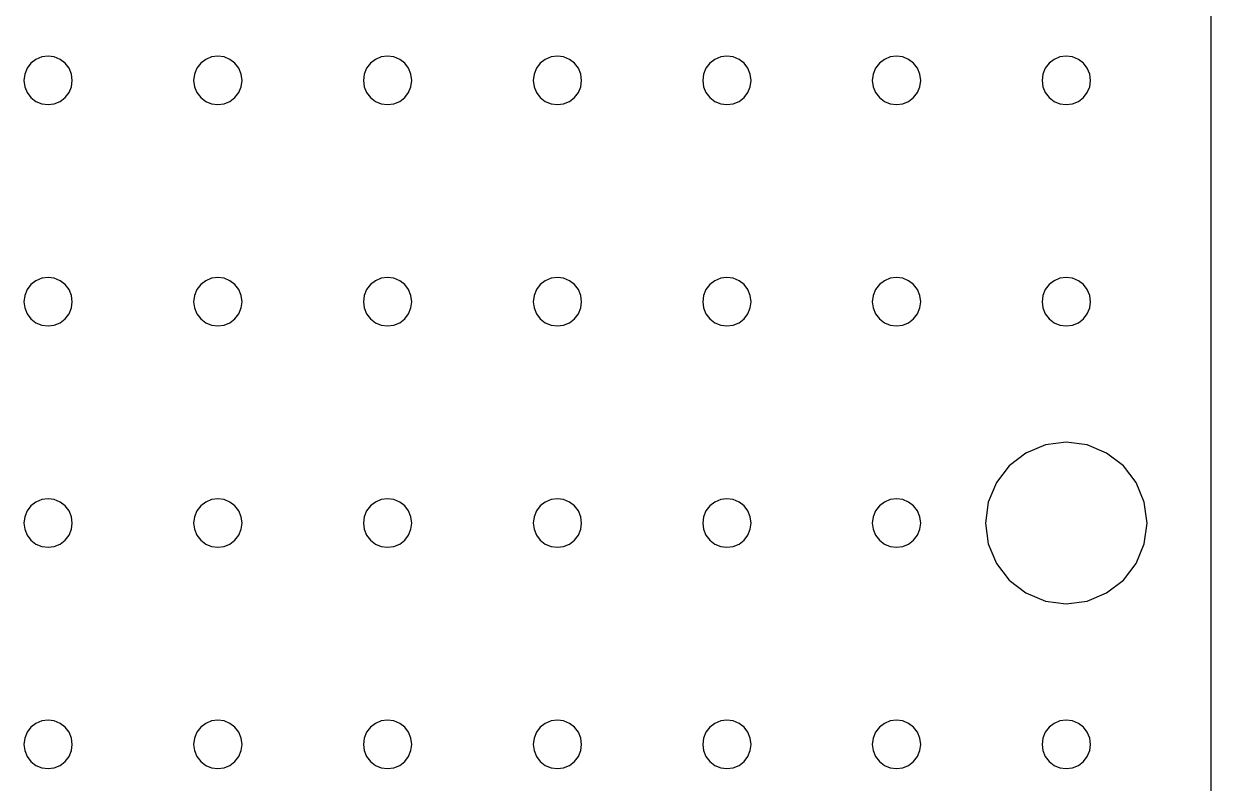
# Model space of a CAD drawing. Header units: millimetres. Extents: x 2562 to 7288, y 778 to 5635.
# Drawn here: x 5853.95 to 5868.65, y 1687.65 to 1697.05 of the extents above; entities that cross this region are included whole.
import ezdxf

# ---------------------------------------------------------------- set-up
doc = ezdxf.new("R2010")
doc.units = ezdxf.units.MM
doc.layers.add('0-gnl-gor3', color=252, linetype='Continuous')
doc.layers.add('2-tef-sabit', color=251, linetype='Continuous')

# ---------------------------------------------------------------- blocks, each defined once
blk = doc.blocks.new('ice well')
at = {"layer": '0-gnl-gor3'}
for p, q in [((62751.91, 6691.95), (62751.43, 6691.33)), ((62752.53, 6692.42), (62751.91, 6691.95)), ((62753.25, 6692.72), (62752.53, 6692.42)), ((62754.03, 6692.83), (62753.25, 6692.72)), ((62754.81, 6692.72), (62754.03, 6692.83)), ((62755.53, 6692.42), (62754.81, 6692.72)), ((62756.15, 6691.95), (62755.53, 6692.42)), ((62756.63, 6691.33), (62756.15, 6691.95)), ((62779.31, 6691.95), (62778.83, 6691.33)), ((62779.93, 6692.42), (62779.31, 6691.95)), ((62780.65, 6692.72), (62779.93, 6692.42)), ((62781.43, 6692.83), (62780.65, 6692.72)), ((62782.21, 6692.72), (62781.43, 6692.83)), ((62782.93, 6692.42), (62782.21, 6692.72)), ((62783.55, 6691.95), (62782.93, 6692.42)), ((62784.03, 6691.33), (62783.55, 6691.95)), ((62806.71, 6691.95), (62806.23, 6691.33)), ((62807.33, 6692.42), (62806.71, 6691.95)), ((62808.05, 6692.72), (62807.33, 6692.42)), ((62808.83, 6692.83), (62808.05, 6692.72)), ((62809.6, 6692.72), (62808.83, 6692.83)), ((62810.33, 6692.42), (62809.6, 6692.72)), ((62810.95, 6691.95), (62810.33, 6692.42)), ((62811.43, 6691.33), (62810.95, 6691.95)), ((62834.11, 6691.95), (62833.63, 6691.33)), ((62834.73, 6692.42), (62834.11, 6691.95)), ((62835.45, 6692.72), (62834.73, 6692.42)), ((62836.23, 6692.83), (62835.45, 6692.72)), ((62837, 6692.72), (62836.23, 6692.83)), ((62837.73, 6692.42), (62837, 6692.72)), ((62838.35, 6691.95), (62837.73, 6692.42)), ((62838.83, 6691.33), (62838.35, 6691.95)), ((62751.13, 6690.6), (62751.03, 6689.83)), ((62751.43, 6691.33), (62751.13, 6690.6)), ((62756.93, 6690.6), (62756.63, 6691.33)), ((62757.03, 6689.83), (62756.93, 6690.6)), ((62778.53, 6690.6), (62778.43, 6689.83)), ((62778.83, 6691.33), (62778.53, 6690.6)), ((62784.33, 6690.6), (62784.03, 6691.33)), ((62784.43, 6689.83), (62784.33, 6690.6)), ((62805.93, 6690.6), (62805.83, 6689.83)), ((62806.23, 6691.33), (62805.93, 6690.6)), ((62811.73, 6690.6), (62811.43, 6691.33)), ((62811.83, 6689.83), (62811.73, 6690.6)), ((62833.33, 6690.6), (62833.23, 6689.83)), ((62833.63, 6691.33), (62833.33, 6690.6)), ((62839.13, 6690.6), (62838.83, 6691.33)), ((62839.23, 6689.83), (62839.13, 6690.6)), ((62751.03, 6689.83), (62751.13, 6689.05)), ((62751.13, 6689.05), (62751.43, 6688.33)), ((62756.63, 6688.33), (62756.93, 6689.05)), ((62756.93, 6689.05), (62757.03, 6689.83)), ((62778.43, 6689.83), (62778.53, 6689.05)), ((62778.53, 6689.05), (62778.83, 6688.33)), ((62784.03, 6688.33), (62784.33, 6689.05)), ((62784.33, 6689.05), (62784.43, 6689.83)), ((62805.83, 6689.83), (62805.93, 6689.05)), ((62805.93, 6689.05), (62806.23, 6688.33)), ((62811.43, 6688.33), (62811.73, 6689.05)), ((62811.73, 6689.05), (62811.83, 6689.83)), ((62833.23, 6689.83), (62833.33, 6689.05)), ((62833.33, 6689.05), (62833.63, 6688.33)), ((62838.83, 6688.33), (62839.13, 6689.05)), ((62839.13, 6689.05), (62839.23, 6689.83)), ((62751.43, 6688.33), (62751.91, 6687.71)), ((62751.91, 6687.71), (62752.53, 6687.23)), ((62755.53, 6687.23), (62756.15, 6687.71)), ((62756.15, 6687.71), (62756.63, 6688.33)), ((62778.83, 6688.33), (62779.31, 6687.71)), ((62779.31, 6687.71), (62779.93, 6687.23)), ((62782.93, 6687.23), (62783.55, 6687.71)), ((62783.55, 6687.71), (62784.03, 6688.33)), ((62806.23, 6688.33), (62806.71, 6687.71)), ((62806.71, 6687.71), (62807.33, 6687.23)), ((62810.33, 6687.23), (62810.95, 6687.71)), ((62810.95, 6687.71), (62811.43, 6688.33)), ((62833.63, 6688.33), (62834.11, 6687.71)), ((62834.11, 6687.71), (62834.73, 6687.23)), ((62837.73, 6687.23), (62838.35, 6687.71)), ((62838.35, 6687.71), (62838.83, 6688.33)), ((62752.53, 6687.23), (62753.25, 6686.93)), ((62753.25, 6686.93), (62754.03, 6686.83)), ((62754.03, 6686.83), (62754.81, 6686.93)), ((62754.81, 6686.93), (62755.53, 6687.23)), ((62779.93, 6687.23), (62780.65, 6686.93)), ((62780.65, 6686.93), (62781.43, 6686.83)), ((62781.43, 6686.83), (62782.21, 6686.93)), ((62782.21, 6686.93), (62782.93, 6687.23)), ((62807.33, 6687.23), (62808.05, 6686.93)), ((62808.05, 6686.93), (62808.83, 6686.83)), ((62808.83, 6686.83), (62809.6, 6686.93)), ((62809.6, 6686.93), (62810.33, 6687.23)), ((62834.73, 6687.23), (62835.45, 6686.93)), ((62835.45, 6686.93), (62836.23, 6686.83)), ((62836.23, 6686.83), (62837, 6686.93)), ((62837, 6686.93), (62837.73, 6687.23)), ((62752.53, 6671.4), (62751.91, 6670.92)), ((62753.25, 6671.7), (62752.53, 6671.4)), ((62754.03, 6671.8), (62753.25, 6671.7)), ((62754.81, 6671.7), (62754.03, 6671.8)), ((62755.53, 6671.4), (62754.81, 6671.7)), ((62756.15, 6670.92), (62755.53, 6671.4)), ((62779.93, 6671.4), (62779.31, 6670.92)), ((62780.65, 6671.7), (62779.93, 6671.4)), ((62781.43, 6671.8), (62780.65, 6671.7)), ((62782.21, 6671.7), (62781.43, 6671.8)), ((62782.93, 6671.4), (62782.21, 6671.7)), ((62783.55, 6670.92), (62782.93, 6671.4)), ((62807.33, 6671.4), (62806.71, 6670.92)), ((62808.05, 6671.7), (62807.33, 6671.4)), ((62808.83, 6671.8), (62808.05, 6671.7)), ((62809.6, 6671.7), (62808.83, 6671.8)), ((62810.33, 6671.4), (62809.6, 6671.7)), ((62810.95, 6670.92), (62810.33, 6671.4)), ((62834.73, 6671.4), (62834.11, 6670.92)), ((62835.45, 6671.7), (62834.73, 6671.4)), ((62836.23, 6671.8), (62835.45, 6671.7)), ((62837, 6671.7), (62836.23, 6671.8)), ((62837.73, 6671.4), (62837, 6671.7)), ((62838.35, 6670.92), (62837.73, 6671.4)), ((62751.43, 6670.3), (62751.13, 6669.58)), ((62751.91, 6670.92), (62751.43, 6670.3)), ((62756.63, 6670.3), (62756.15, 6670.92)), ((62756.93, 6669.58), (62756.63, 6670.3)), ((62778.83, 6670.3), (62778.53, 6669.58)), ((62779.31, 6670.92), (62778.83, 6670.3)), ((62784.03, 6670.3), (62783.55, 6670.92)), ((62784.33, 6669.58), (62784.03, 6670.3)), ((62806.23, 6670.3), (62805.93, 6669.58)), ((62806.71, 6670.92), (62806.23, 6670.3)), ((62811.43, 6670.3), (62810.95, 6670.92)), ((62811.73, 6669.58), (62811.43, 6670.3)), ((62833.63, 6670.3), (62833.33, 6669.58)), ((62834.11, 6670.92), (62833.63, 6670.3)), ((62838.83, 6670.3), (62838.35, 6670.92)), ((62839.13, 6669.58), (62838.83, 6670.3)), ((62751.13, 6669.58), (62751.03, 6668.8)), ((62751.03, 6668.8), (62751.13, 6668.02)), ((62757.03, 6668.8), (62756.93, 6669.58)), ((62756.93, 6668.02), (62757.03, 6668.8)), ((62778.53, 6669.58), (62778.43, 6668.8)), ((62778.43, 6668.8), (62778.53, 6668.02)), ((62784.43, 6668.8), (62784.33, 6669.58)), ((62784.33, 6668.02), (62784.43, 6668.8)), ((62805.93, 6669.58), (62805.83, 6668.8)), ((62805.83, 6668.8), (62805.93, 6668.02)), ((62811.83, 6668.8), (62811.73, 6669.58)), ((62811.73, 6668.02), (62811.83, 6668.8)), ((62833.33, 6669.58), (62833.23, 6668.8)), ((62833.23, 6668.8), (62833.33, 6668.02)), ((62839.23, 6668.8), (62839.13, 6669.58)), ((62839.13, 6668.02), (62839.23, 6668.8)), ((62751.13, 6668.02), (62751.43, 6667.3)), ((62751.43, 6667.3), (62751.91, 6666.68)), ((62756.15, 6666.68), (62756.63, 6667.3)), ((62756.63, 6667.3), (62756.93, 6668.02)), ((62778.53, 6668.02), (62778.83, 6667.3)), ((62778.83, 6667.3), (62779.31, 6666.68)), ((62783.55, 6666.68), (62784.03, 6667.3)), ((62784.03, 6667.3), (62784.33, 6668.02)), ((62805.93, 6668.02), (62806.23, 6667.3)), ((62806.23, 6667.3), (62806.71, 6666.68)), ((62810.95, 6666.68), (62811.43, 6667.3)), ((62811.43, 6667.3), (62811.73, 6668.02)), ((62833.33, 6668.02), (62833.63, 6667.3)), ((62833.63, 6667.3), (62834.11, 6666.68)), ((62838.35, 6666.68), (62838.83, 6667.3)), ((62838.83, 6667.3), (62839.13, 6668.02)), ((62751.91, 6666.68), (62752.53, 6666.2)), ((62752.53, 6666.2), (62753.25, 6665.9)), ((62753.25, 6665.9), (62754.03, 6665.8)), ((62754.03, 6665.8), (62754.81, 6665.9)), ((62754.81, 6665.9), (62755.53, 6666.2)), ((62755.53, 6666.2), (62756.15, 6666.68)), ((62779.31, 6666.68), (62779.93, 6666.2)), ((62779.93, 6666.2), (62780.65, 6665.9)), ((62780.65, 6665.9), (62781.43, 6665.8)), ((62781.43, 6665.8), (62782.21, 6665.9)), ((62782.21, 6665.9), (62782.93, 6666.2)), ((62782.93, 6666.2), (62783.55, 6666.68)), ((62806.71, 6666.68), (62807.33, 6666.2)), ((62807.33, 6666.2), (62808.05, 6665.9)), ((62808.05, 6665.9), (62808.83, 6665.8)), ((62808.83, 6665.8), (62809.6, 6665.9)), ((62809.6, 6665.9), (62810.33, 6666.2)), ((62810.33, 6666.2), (62810.95, 6666.68)), ((62834.11, 6666.68), (62834.73, 6666.2)), ((62834.73, 6666.2), (62835.45, 6665.9)), ((62835.45, 6665.9), (62836.23, 6665.8)), ((62836.23, 6665.8), (62837, 6665.9)), ((62837, 6665.9), (62837.73, 6666.2)), ((62837.73, 6666.2), (62838.35, 6666.68)), ((62753.25, 6650.67), (62752.53, 6650.37)), ((62754.03, 6650.77), (62753.25, 6650.67)), ((62754.81, 6650.67), (62754.03, 6650.77)), ((62755.53, 6650.37), (62754.81, 6650.67)), ((62780.65, 6650.67), (62779.93, 6650.37)), ((62781.43, 6650.77), (62780.65, 6650.67)), ((62782.21, 6650.67), (62781.43, 6650.77)), ((62782.93, 6650.37), (62782.21, 6650.67)), ((62808.05, 6650.67), (62807.33, 6650.37)), ((62808.83, 6650.77), (62808.05, 6650.67)), ((62809.6, 6650.67), (62808.83, 6650.77)), ((62810.33, 6650.37), (62809.6, 6650.67)), ((62835.45, 6650.67), (62834.73, 6650.37)), ((62836.23, 6650.77), (62835.45, 6650.67)), ((62837, 6650.67), (62836.23, 6650.77)), ((62837.73, 6650.37), (62837, 6650.67)), ((62751.43, 6649.27), (62751.13, 6648.55)), ((62751.91, 6649.89), (62751.43, 6649.27)), ((62752.53, 6650.37), (62751.91, 6649.89)), ((62756.15, 6649.89), (62755.53, 6650.37)), ((62756.63, 6649.27), (62756.15, 6649.89)), ((62756.93, 6648.55), (62756.63, 6649.27)), ((62778.83, 6649.27), (62778.53, 6648.55)), ((62779.31, 6649.89), (62778.83, 6649.27)), ((62779.93, 6650.37), (62779.31, 6649.89)), ((62783.55, 6649.89), (62782.93, 6650.37)), ((62784.03, 6649.27), (62783.55, 6649.89)), ((62784.33, 6648.55), (62784.03, 6649.27)), ((62806.23, 6649.27), (62805.93, 6648.55)), ((62806.71, 6649.89), (62806.23, 6649.27)), ((62807.33, 6650.37), (62806.71, 6649.89)), ((62810.95, 6649.89), (62810.33, 6650.37)), ((62811.43, 6649.27), (62810.95, 6649.89)), ((62811.73, 6648.55), (62811.43, 6649.27)), ((62833.63, 6649.27), (62833.33, 6648.55)), ((62834.11, 6649.89), (62833.63, 6649.27)), ((62834.73, 6650.37), (62834.11, 6649.89)), ((62838.35, 6649.89), (62837.73, 6650.37)), ((62838.83, 6649.27), (62838.35, 6649.89)), ((62839.13, 6648.55), (62838.83, 6649.27)), ((62751.13, 6648.55), (62751.03, 6647.77)), ((62751.03, 6647.77), (62751.13, 6647)), ((62757.03, 6647.77), (62756.93, 6648.55)), ((62756.93, 6647), (62757.03, 6647.77)), ((62778.53, 6648.55), (62778.43, 6647.77)), ((62778.43, 6647.77), (62778.53, 6647)), ((62784.43, 6647.77), (62784.33, 6648.55)), ((62784.33, 6647), (62784.43, 6647.77)), ((62805.93, 6648.55), (62805.83, 6647.77)), ((62805.83, 6647.77), (62805.93, 6647)), ((62811.83, 6647.77), (62811.73, 6648.55)), ((62811.73, 6647), (62811.83, 6647.77)), ((62833.33, 6648.55), (62833.23, 6647.77)), ((62833.23, 6647.77), (62833.33, 6647)), ((62839.23, 6647.77), (62839.13, 6648.55)), ((62839.13, 6647), (62839.23, 6647.77)), ((62751.13, 6647), (62751.43, 6646.27)), ((62751.43, 6646.27), (62751.91, 6645.65)), ((62756.15, 6645.65), (62756.63, 6646.27)), ((62756.63, 6646.27), (62756.93, 6647)), ((62778.53, 6647), (62778.83, 6646.27)), ((62778.83, 6646.27), (62779.31, 6645.65)), ((62783.55, 6645.65), (62784.03, 6646.27)), ((62784.03, 6646.27), (62784.33, 6647)), ((62805.93, 6647), (62806.23, 6646.27)), ((62806.23, 6646.27), (62806.71, 6645.65)), ((62810.95, 6645.65), (62811.43, 6646.27)), ((62811.43, 6646.27), (62811.73, 6647)), ((62833.33, 6647), (62833.63, 6646.27)), ((62833.63, 6646.27), (62834.11, 6645.65)), ((62838.35, 6645.65), (62838.83, 6646.27)), ((62838.83, 6646.27), (62839.13, 6647)), ((62751.91, 6645.65), (62752.53, 6645.17)), ((62752.53, 6645.17), (62753.25, 6644.88)), ((62753.25, 6644.88), (62754.03, 6644.77)), ((62754.03, 6644.77), (62754.81, 6644.88)), ((62754.81, 6644.88), (62755.53, 6645.17)), ((62755.53, 6645.17), (62756.15, 6645.65)), ((62779.31, 6645.65), (62779.93, 6645.17)), ((62779.93, 6645.17), (62780.65, 6644.88)), ((62780.65, 6644.88), (62781.43, 6644.77)), ((62781.43, 6644.77), (62782.21, 6644.88)), ((62782.21, 6644.88), (62782.93, 6645.17)), ((62782.93, 6645.17), (62783.55, 6645.65)), ((62806.71, 6645.65), (62807.33, 6645.17)), ((62807.33, 6645.17), (62808.05, 6644.88)), ((62808.05, 6644.88), (62808.83, 6644.77)), ((62808.83, 6644.77), (62809.6, 6644.88)), ((62809.6, 6644.88), (62810.33, 6645.17)), ((62810.33, 6645.17), (62810.95, 6645.65)), ((62834.11, 6645.65), (62834.73, 6645.17)), ((62834.73, 6645.17), (62835.45, 6644.88)), ((62835.45, 6644.88), (62836.23, 6644.77)), ((62836.23, 6644.77), (62837, 6644.88)), ((62837, 6644.88), (62837.73, 6645.17)), ((62837.73, 6645.17), (62838.35, 6645.65)), ((62751.91, 6628.87), (62751.43, 6628.25)), ((62752.53, 6629.34), (62751.91, 6628.87)), ((62753.25, 6629.64), (62752.53, 6629.34)), ((62754.03, 6629.75), (62753.25, 6629.64)), ((62754.81, 6629.64), (62754.03, 6629.75)), ((62755.53, 6629.34), (62754.81, 6629.64)), ((62756.15, 6628.87), (62755.53, 6629.34)), ((62756.63, 6628.25), (62756.15, 6628.87)), ((62779.31, 6628.87), (62778.83, 6628.25)), ((62779.93, 6629.34), (62779.31, 6628.87)), ((62780.65, 6629.64), (62779.93, 6629.34)), ((62781.43, 6629.75), (62780.65, 6629.64)), ((62782.21, 6629.64), (62781.43, 6629.75)), ((62782.93, 6629.34), (62782.21, 6629.64)), ((62783.55, 6628.87), (62782.93, 6629.34)), ((62784.03, 6628.25), (62783.55, 6628.87)), ((62806.71, 6628.87), (62806.23, 6628.25)), ((62807.33, 6629.34), (62806.71, 6628.87)), ((62808.05, 6629.64), (62807.33, 6629.34)), ((62808.83, 6629.75), (62808.05, 6629.64)), ((62809.6, 6629.64), (62808.83, 6629.75)), ((62810.33, 6629.34), (62809.6, 6629.64)), ((62810.95, 6628.87), (62810.33, 6629.34)), ((62811.43, 6628.25), (62810.95, 6628.87)), ((62834.11, 6628.87), (62833.63, 6628.25)), ((62834.73, 6629.34), (62834.11, 6628.87)), ((62835.45, 6629.64), (62834.73, 6629.34)), ((62836.23, 6629.75), (62835.45, 6629.64)), ((62837, 6629.64), (62836.23, 6629.75)), ((62837.73, 6629.34), (62837, 6629.64)), ((62838.35, 6628.87), (62837.73, 6629.34)), ((62838.83, 6628.25), (62838.35, 6628.87)), ((62751.13, 6627.52), (62751.03, 6626.75)), ((62751.43, 6628.25), (62751.13, 6627.52)), ((62756.93, 6627.52), (62756.63, 6628.25)), ((62757.03, 6626.75), (62756.93, 6627.52)), ((62778.53, 6627.52), (62778.43, 6626.75)), ((62778.83, 6628.25), (62778.53, 6627.52)), ((62784.33, 6627.52), (62784.03, 6628.25)), ((62784.43, 6626.75), (62784.33, 6627.52)), ((62805.93, 6627.52), (62805.83, 6626.75)), ((62806.23, 6628.25), (62805.93, 6627.52)), ((62811.73, 6627.52), (62811.43, 6628.25)), ((62811.83, 6626.75), (62811.73, 6627.52)), ((62833.33, 6627.52), (62833.23, 6626.75)), ((62833.63, 6628.25), (62833.33, 6627.52)), ((62839.13, 6627.52), (62838.83, 6628.25)), ((62839.23, 6626.75), (62839.13, 6627.52)), ((62751.03, 6626.75), (62751.13, 6625.97)), ((62751.13, 6625.97), (62751.43, 6625.25)), ((62756.63, 6625.25), (62756.93, 6625.97)), ((62756.93, 6625.97), (62757.03, 6626.75)), ((62778.43, 6626.75), (62778.53, 6625.97)), ((62778.53, 6625.97), (62778.83, 6625.25)), ((62784.03, 6625.25), (62784.33, 6625.97)), ((62784.33, 6625.97), (62784.43, 6626.75)), ((62805.83, 6626.75), (62805.93, 6625.97)), ((62805.93, 6625.97), (62806.23, 6625.25)), ((62811.43, 6625.25), (62811.73, 6625.97)), ((62811.73, 6625.97), (62811.83, 6626.75)), ((62833.23, 6626.75), (62833.33, 6625.97)), ((62833.33, 6625.97), (62833.63, 6625.25)), ((62838.83, 6625.25), (62839.13, 6625.97)), ((62839.13, 6625.97), (62839.23, 6626.75)), ((62751.43, 6625.25), (62751.91, 6624.62)), ((62751.91, 6624.62), (62752.53, 6624.15)), ((62752.53, 6624.15), (62753.25, 6623.85)), ((62754.81, 6623.85), (62755.53, 6624.15)), ((62755.53, 6624.15), (62756.15, 6624.62)), ((62756.15, 6624.62), (62756.63, 6625.25)), ((62778.83, 6625.25), (62779.31, 6624.62)), ((62779.31, 6624.62), (62779.93, 6624.15)), ((62779.93, 6624.15), (62780.65, 6623.85)), ((62782.21, 6623.85), (62782.93, 6624.15)), ((62782.93, 6624.15), (62783.55, 6624.62)), ((62783.55, 6624.62), (62784.03, 6625.25)), ((62806.23, 6625.25), (62806.71, 6624.62)), ((62806.71, 6624.62), (62807.33, 6624.15)), ((62807.33, 6624.15), (62808.05, 6623.85)), ((62809.6, 6623.85), (62810.33, 6624.15)), ((62810.33, 6624.15), (62810.95, 6624.62)), ((62810.95, 6624.62), (62811.43, 6625.25)), ((62833.63, 6625.25), (62834.11, 6624.62)), ((62834.11, 6624.62), (62834.73, 6624.15)), ((62834.73, 6624.15), (62835.45, 6623.85)), ((62837, 6623.85), (62837.73, 6624.15)), ((62837.73, 6624.15), (62838.35, 6624.62)), ((62838.35, 6624.62), (62838.83, 6625.25)), ((62753.25, 6623.85), (62754.03, 6623.75)), ((62754.03, 6623.75), (62754.81, 6623.85)), ((62780.65, 6623.85), (62781.43, 6623.75)), ((62781.43, 6623.75), (62782.21, 6623.85)), ((62808.05, 6623.85), (62808.83, 6623.75)), ((62808.83, 6623.75), (62809.6, 6623.85)), ((62835.45, 6623.85), (62836.23, 6623.75)), ((62836.23, 6623.75), (62837, 6623.85)), ((62752.53, 6608.34), (62751.91, 6607.87)), ((62753.25, 6608.64), (62752.53, 6608.34)), ((62754.03, 6608.75), (62753.25, 6608.64)), ((62754.81, 6608.64), (62754.03, 6608.75)), ((62755.53, 6608.34), (62754.81, 6608.64)), ((62756.15, 6607.87), (62755.53, 6608.34)), ((62779.93, 6608.34), (62779.31, 6607.87)), ((62780.65, 6608.64), (62779.93, 6608.34)), ((62781.43, 6608.75), (62780.65, 6608.64)), ((62782.21, 6608.64), (62781.43, 6608.75)), ((62782.93, 6608.34), (62782.21, 6608.64)), ((62783.55, 6607.87), (62782.93, 6608.34)), ((62807.33, 6608.34), (62806.71, 6607.87)), ((62808.05, 6608.64), (62807.33, 6608.34)), ((62808.83, 6608.75), (62808.05, 6608.64)), ((62809.6, 6608.64), (62808.83, 6608.75)), ((62810.33, 6608.34), (62809.6, 6608.64)), ((62810.95, 6607.87), (62810.33, 6608.34)), ((62834.73, 6608.34), (62834.11, 6607.87)), ((62835.45, 6608.64), (62834.73, 6608.34)), ((62836.23, 6608.75), (62835.45, 6608.64)), ((62837, 6608.64), (62836.23, 6608.75)), ((62837.73, 6608.34), (62837, 6608.64)), ((62838.35, 6607.87), (62837.73, 6608.34)), ((62751.13, 6606.52), (62751.03, 6605.75)), ((62751.43, 6607.25), (62751.13, 6606.52)), ((62751.91, 6607.87), (62751.43, 6607.25)), ((62756.63, 6607.25), (62756.15, 6607.87)), ((62756.93, 6606.52), (62756.63, 6607.25)), ((62757.03, 6605.75), (62756.93, 6606.52)), ((62778.53, 6606.52), (62778.43, 6605.75)), ((62778.83, 6607.25), (62778.53, 6606.52)), ((62779.31, 6607.87), (62778.83, 6607.25)), ((62784.03, 6607.25), (62783.55, 6607.87)), ((62784.33, 6606.52), (62784.03, 6607.25)), ((62784.43, 6605.75), (62784.33, 6606.52)), ((62805.93, 6606.52), (62805.83, 6605.75)), ((62806.23, 6607.25), (62805.93, 6606.52)), ((62806.71, 6607.87), (62806.23, 6607.25)), ((62811.43, 6607.25), (62810.95, 6607.87)), ((62811.73, 6606.52), (62811.43, 6607.25)), ((62811.83, 6605.75), (62811.73, 6606.52)), ((62833.33, 6606.52), (62833.23, 6605.75)), ((62833.63, 6607.25), (62833.33, 6606.52)), ((62834.11, 6607.87), (62833.63, 6607.25)), ((62838.83, 6607.25), (62838.35, 6607.87)), ((62839.13, 6606.52), (62838.83, 6607.25)), ((62839.23, 6605.75), (62839.13, 6606.52)), ((62751.03, 6605.75), (62751.13, 6604.97)), ((62751.13, 6604.97), (62751.43, 6604.25)), ((62756.63, 6604.25), (62756.93, 6604.97)), ((62756.93, 6604.97), (62757.03, 6605.75)), ((62778.43, 6605.75), (62778.53, 6604.97)), ((62778.53, 6604.97), (62778.83, 6604.25)), ((62784.03, 6604.25), (62784.33, 6604.97)), ((62784.33, 6604.97), (62784.43, 6605.75)), ((62805.83, 6605.75), (62805.93, 6604.97)), ((62805.93, 6604.97), (62806.23, 6604.25)), ((62811.43, 6604.25), (62811.73, 6604.97)), ((62811.73, 6604.97), (62811.83, 6605.75)), ((62833.23, 6605.75), (62833.33, 6604.97)), ((62833.33, 6604.97), (62833.63, 6604.25)), ((62838.83, 6604.25), (62839.13, 6604.97)), ((62839.13, 6604.97), (62839.23, 6605.75)), ((62751.43, 6604.25), (62751.91, 6603.62)), ((62751.91, 6603.62), (62752.53, 6603.15)), ((62755.53, 6603.15), (62756.15, 6603.62)), ((62756.15, 6603.62), (62756.63, 6604.25)), ((62778.83, 6604.25), (62779.31, 6603.62)), ((62779.31, 6603.62), (62779.93, 6603.15)), ((62782.93, 6603.15), (62783.55, 6603.62)), ((62783.55, 6603.62), (62784.03, 6604.25)), ((62806.23, 6604.25), (62806.71, 6603.62)), ((62806.71, 6603.62), (62807.33, 6603.15)), ((62810.33, 6603.15), (62810.95, 6603.62)), ((62810.95, 6603.62), (62811.43, 6604.25)), ((62833.63, 6604.25), (62834.11, 6603.62)), ((62834.11, 6603.62), (62834.73, 6603.15)), ((62837.73, 6603.15), (62838.35, 6603.62)), ((62838.35, 6603.62), (62838.83, 6604.25)), ((62752.53, 6603.15), (62753.25, 6602.85)), ((62753.25, 6602.85), (62754.03, 6602.75)), ((62754.03, 6602.75), (62754.81, 6602.85)), ((62754.81, 6602.85), (62755.53, 6603.15)), ((62779.93, 6603.15), (62780.65, 6602.85)), ((62780.65, 6602.85), (62781.43, 6602.75)), ((62781.43, 6602.75), (62782.21, 6602.85)), ((62782.21, 6602.85), (62782.93, 6603.15)), ((62807.33, 6603.15), (62808.05, 6602.85)), ((62808.05, 6602.85), (62808.83, 6602.75)), ((62808.83, 6602.75), (62809.6, 6602.85)), ((62809.6, 6602.85), (62810.33, 6603.15)), ((62834.73, 6603.15), (62835.45, 6602.85)), ((62835.45, 6602.85), (62836.23, 6602.75)), ((62836.23, 6602.75), (62837, 6602.85)), ((62837, 6602.85), (62837.73, 6603.15)), ((62752.53, 6587.34), (62751.91, 6586.87)), ((62753.25, 6587.64), (62752.53, 6587.34)), ((62754.03, 6587.75), (62753.25, 6587.64)), ((62754.81, 6587.64), (62754.03, 6587.75)), ((62755.53, 6587.34), (62754.81, 6587.64)), ((62756.15, 6586.87), (62755.53, 6587.34)), ((62779.93, 6587.34), (62779.31, 6586.87)), ((62780.65, 6587.64), (62779.93, 6587.34)), ((62781.43, 6587.75), (62780.65, 6587.64)), ((62782.21, 6587.64), (62781.43, 6587.75)), ((62782.93, 6587.34), (62782.21, 6587.64)), ((62783.55, 6586.87), (62782.93, 6587.34)), ((62807.33, 6587.34), (62806.71, 6586.87)), ((62808.05, 6587.64), (62807.33, 6587.34)), ((62808.83, 6587.75), (62808.05, 6587.64)), ((62809.6, 6587.64), (62808.83, 6587.75)), ((62810.33, 6587.34), (62809.6, 6587.64)), ((62810.95, 6586.87), (62810.33, 6587.34)), ((62834.73, 6587.34), (62834.11, 6586.87)), ((62835.45, 6587.64), (62834.73, 6587.34)), ((62836.23, 6587.75), (62835.45, 6587.64)), ((62837, 6587.64), (62836.23, 6587.75)), ((62837.73, 6587.34), (62837, 6587.64)), ((62838.35, 6586.87), (62837.73, 6587.34)), ((62751.43, 6586.25), (62751.13, 6585.52)), ((62751.91, 6586.87), (62751.43, 6586.25)), ((62756.63, 6586.25), (62756.15, 6586.87)), ((62756.93, 6585.52), (62756.63, 6586.25)), ((62778.83, 6586.25), (62778.53, 6585.52)), ((62779.31, 6586.87), (62778.83, 6586.25)), ((62784.03, 6586.25), (62783.55, 6586.87)), ((62784.33, 6585.52), (62784.03, 6586.25)), ((62806.23, 6586.25), (62805.93, 6585.52)), ((62806.71, 6586.87), (62806.23, 6586.25)), ((62811.43, 6586.25), (62810.95, 6586.87)), ((62811.73, 6585.52), (62811.43, 6586.25)), ((62833.63, 6586.25), (62833.33, 6585.52)), ((62834.11, 6586.87), (62833.63, 6586.25)), ((62838.83, 6586.25), (62838.35, 6586.87)), ((62839.13, 6585.52), (62838.83, 6586.25)), ((62751.13, 6585.52), (62751.03, 6584.75)), ((62751.03, 6584.75), (62751.13, 6583.97)), ((62757.03, 6584.75), (62756.93, 6585.52)), ((62756.93, 6583.97), (62757.03, 6584.75)), ((62778.53, 6585.52), (62778.43, 6584.75)), ((62778.43, 6584.75), (62778.53, 6583.97)), ((62784.43, 6584.75), (62784.33, 6585.52)), ((62784.33, 6583.97), (62784.43, 6584.75)), ((62805.93, 6585.52), (62805.83, 6584.75)), ((62805.83, 6584.75), (62805.93, 6583.97)), ((62811.83, 6584.75), (62811.73, 6585.52)), ((62811.73, 6583.97), (62811.83, 6584.75)), ((62833.33, 6585.52), (62833.23, 6584.75)), ((62833.23, 6584.75), (62833.33, 6583.97)), ((62839.23, 6584.75), (62839.13, 6585.52)), ((62839.13, 6583.97), (62839.23, 6584.75)), ((62751.13, 6583.97), (62751.43, 6583.25)), ((62751.43, 6583.25), (62751.91, 6582.62)), ((62756.15, 6582.62), (62756.63, 6583.25)), ((62756.63, 6583.25), (62756.93, 6583.97)), ((62778.53, 6583.97), (62778.83, 6583.25)), ((62778.83, 6583.25), (62779.31, 6582.62)), ((62783.55, 6582.62), (62784.03, 6583.25)), ((62784.03, 6583.25), (62784.33, 6583.97)), ((62805.93, 6583.97), (62806.23, 6583.25)), ((62806.23, 6583.25), (62806.71, 6582.62)), ((62810.95, 6582.62), (62811.43, 6583.25)), ((62811.43, 6583.25), (62811.73, 6583.97)), ((62833.33, 6583.97), (62833.63, 6583.25)), ((62833.63, 6583.25), (62834.11, 6582.62)), ((62838.35, 6582.62), (62838.83, 6583.25)), ((62838.83, 6583.25), (62839.13, 6583.97)), ((62751.91, 6582.62), (62752.53, 6582.15)), ((62752.53, 6582.15), (62753.25, 6581.85)), ((62753.25, 6581.85), (62754.03, 6581.75)), ((62754.03, 6581.75), (62754.81, 6581.85)), ((62754.81, 6581.85), (62755.53, 6582.15)), ((62755.53, 6582.15), (62756.15, 6582.62)), ((62779.31, 6582.62), (62779.93, 6582.15)), ((62779.93, 6582.15), (62780.65, 6581.85)), ((62780.65, 6581.85), (62781.43, 6581.75)), ((62781.43, 6581.75), (62782.21, 6581.85)), ((62782.21, 6581.85), (62782.93, 6582.15)), ((62782.93, 6582.15), (62783.55, 6582.62)), ((62806.71, 6582.62), (62807.33, 6582.15)), ((62807.33, 6582.15), (62808.05, 6581.85)), ((62808.05, 6581.85), (62808.83, 6581.75)), ((62808.83, 6581.75), (62809.6, 6581.85)), ((62809.6, 6581.85), (62810.33, 6582.15)), ((62810.33, 6582.15), (62810.95, 6582.62)), ((62834.11, 6582.62), (62834.73, 6582.15)), ((62834.73, 6582.15), (62835.45, 6581.85)), ((62835.45, 6581.85), (62836.23, 6581.75)), ((62836.23, 6581.75), (62837, 6581.85)), ((62837, 6581.85), (62837.73, 6582.15)), ((62837.73, 6582.15), (62838.35, 6582.62)), ((62778.84, 6573.38), (62776.43, 6572.38)), ((62781.43, 6573.72), (62778.84, 6573.38)), ((62784.02, 6573.38), (62781.43, 6573.72)), ((62786.43, 6572.38), (62784.02, 6573.38)), ((62776.43, 6572.38), (62774.36, 6570.79)), ((62788.5, 6570.79), (62786.43, 6572.38)), ((62774.36, 6570.79), (62772.77, 6568.72)), ((62790.09, 6568.72), (62788.5, 6570.79)), ((62772.77, 6568.72), (62771.77, 6566.31)), ((62791.09, 6566.31), (62790.09, 6568.72)), ((62754.03, 6566.72), (62753.25, 6566.62)), ((62754.81, 6566.62), (62754.03, 6566.72)), ((62808.83, 6566.72), (62808.05, 6566.62)), ((62809.6, 6566.62), (62808.83, 6566.72)), ((62836.23, 6566.72), (62835.45, 6566.62)), ((62837, 6566.62), (62836.23, 6566.72)), ((62751.91, 6565.84), (62751.43, 6565.22)), ((62752.53, 6566.32), (62751.91, 6565.84)), ((62753.25, 6566.62), (62752.53, 6566.32)), ((62755.53, 6566.32), (62754.81, 6566.62)), ((62756.15, 6565.84), (62755.53, 6566.32)), ((62756.63, 6565.22), (62756.15, 6565.84)), ((62771.77, 6566.31), (62771.43, 6563.72)), ((62791.43, 6563.72), (62791.09, 6566.31)), ((62806.71, 6565.84), (62806.23, 6565.22)), ((62807.33, 6566.32), (62806.71, 6565.84)), ((62808.05, 6566.62), (62807.33, 6566.32)), ((62810.33, 6566.32), (62809.6, 6566.62)), ((62810.95, 6565.84), (62810.33, 6566.32)), ((62811.43, 6565.22), (62810.95, 6565.84)), ((62834.11, 6565.84), (62833.63, 6565.22)), ((62834.73, 6566.32), (62834.11, 6565.84)), ((62835.45, 6566.62), (62834.73, 6566.32)), ((62837.73, 6566.32), (62837, 6566.62)), ((62838.35, 6565.84), (62837.73, 6566.32)), ((62838.83, 6565.22), (62838.35, 6565.84)), ((62751.13, 6564.5), (62751.03, 6563.72)), ((62751.43, 6565.22), (62751.13, 6564.5)), ((62756.93, 6564.5), (62756.63, 6565.22)), ((62757.03, 6563.72), (62756.93, 6564.5)), ((62805.93, 6564.5), (62805.83, 6563.72)), ((62806.23, 6565.22), (62805.93, 6564.5)), ((62811.73, 6564.5), (62811.43, 6565.22)), ((62811.83, 6563.72), (62811.73, 6564.5)), ((62833.33, 6564.5), (62833.23, 6563.72)), ((62833.63, 6565.22), (62833.33, 6564.5)), ((62839.13, 6564.5), (62838.83, 6565.22)), ((62839.23, 6563.72), (62839.13, 6564.5)), ((62751.03, 6563.72), (62751.13, 6562.94)), ((62751.13, 6562.94), (62751.43, 6562.22)), ((62756.63, 6562.22), (62756.93, 6562.94)), ((62756.93, 6562.94), (62757.03, 6563.72)), ((62771.43, 6563.72), (62771.77, 6561.13)), ((62791.09, 6561.13), (62791.43, 6563.72)), ((62805.83, 6563.72), (62805.93, 6562.94)), ((62805.93, 6562.94), (62806.23, 6562.22)), ((62811.43, 6562.22), (62811.73, 6562.94)), ((62811.73, 6562.94), (62811.83, 6563.72)), ((62833.23, 6563.72), (62833.33, 6562.94)), ((62833.33, 6562.94), (62833.63, 6562.22)), ((62838.83, 6562.22), (62839.13, 6562.94)), ((62839.13, 6562.94), (62839.23, 6563.72)), ((62751.43, 6562.22), (62751.91, 6561.6)), ((62751.91, 6561.6), (62752.53, 6561.12)), ((62752.53, 6561.12), (62753.25, 6560.82)), ((62753.25, 6560.82), (62754.03, 6560.72)), ((62754.03, 6560.72), (62754.81, 6560.82)), ((62754.81, 6560.82), (62755.53, 6561.12)), ((62755.53, 6561.12), (62756.15, 6561.6)), ((62756.15, 6561.6), (62756.63, 6562.22)), ((62771.77, 6561.13), (62772.77, 6558.72)), ((62790.09, 6558.72), (62791.09, 6561.13)), ((62806.23, 6562.22), (62806.71, 6561.6)), ((62806.71, 6561.6), (62807.33, 6561.12)), ((62807.33, 6561.12), (62808.05, 6560.82)), ((62808.05, 6560.82), (62808.83, 6560.72)), ((62808.83, 6560.72), (62809.6, 6560.82)), ((62809.6, 6560.82), (62810.33, 6561.12)), ((62810.33, 6561.12), (62810.95, 6561.6)), ((62810.95, 6561.6), (62811.43, 6562.22)), ((62833.63, 6562.22), (62834.11, 6561.6)), ((62834.11, 6561.6), (62834.73, 6561.12)), ((62834.73, 6561.12), (62835.45, 6560.82)), ((62835.45, 6560.82), (62836.23, 6560.72)), ((62836.23, 6560.72), (62837, 6560.82)), ((62837, 6560.82), (62837.73, 6561.12)), ((62837.73, 6561.12), (62838.35, 6561.6)), ((62838.35, 6561.6), (62838.83, 6562.22)), ((62772.77, 6558.72), (62774.36, 6556.65)), ((62788.5, 6556.65), (62790.09, 6558.72)), ((62774.36, 6556.65), (62776.43, 6555.06)), ((62786.43, 6555.06), (62788.5, 6556.65)), ((62776.43, 6555.06), (62778.84, 6554.06)), ((62784.02, 6554.06), (62786.43, 6555.06)), ((62778.84, 6554.06), (62781.43, 6553.72)), ((62781.43, 6553.72), (62784.02, 6554.06)), ((62664.6, 6545.76), (62870.26, 6545.76))]:
    blk.add_line(p, q, dxfattribs=at)
blk = doc.blocks.new('DELIUNIT')
at = {"layer": '0-gnl-gor3', "xscale": 0.1, "yscale": 0.1, "zscale": 0.1, "rotation": 180}
blk.add_blockref('ice well', (6032.873, 639.376), dxfattribs=at)

msp = doc.modelspace()

# ---------------------------------------------------------------- block references
at = {"layer": '2-tef-sabit', "rotation": 270}
msp.add_blockref('DELIUNIT', (5883.854, 1445.602), dxfattribs=at)

doc.saveas('drawing.dxf')
